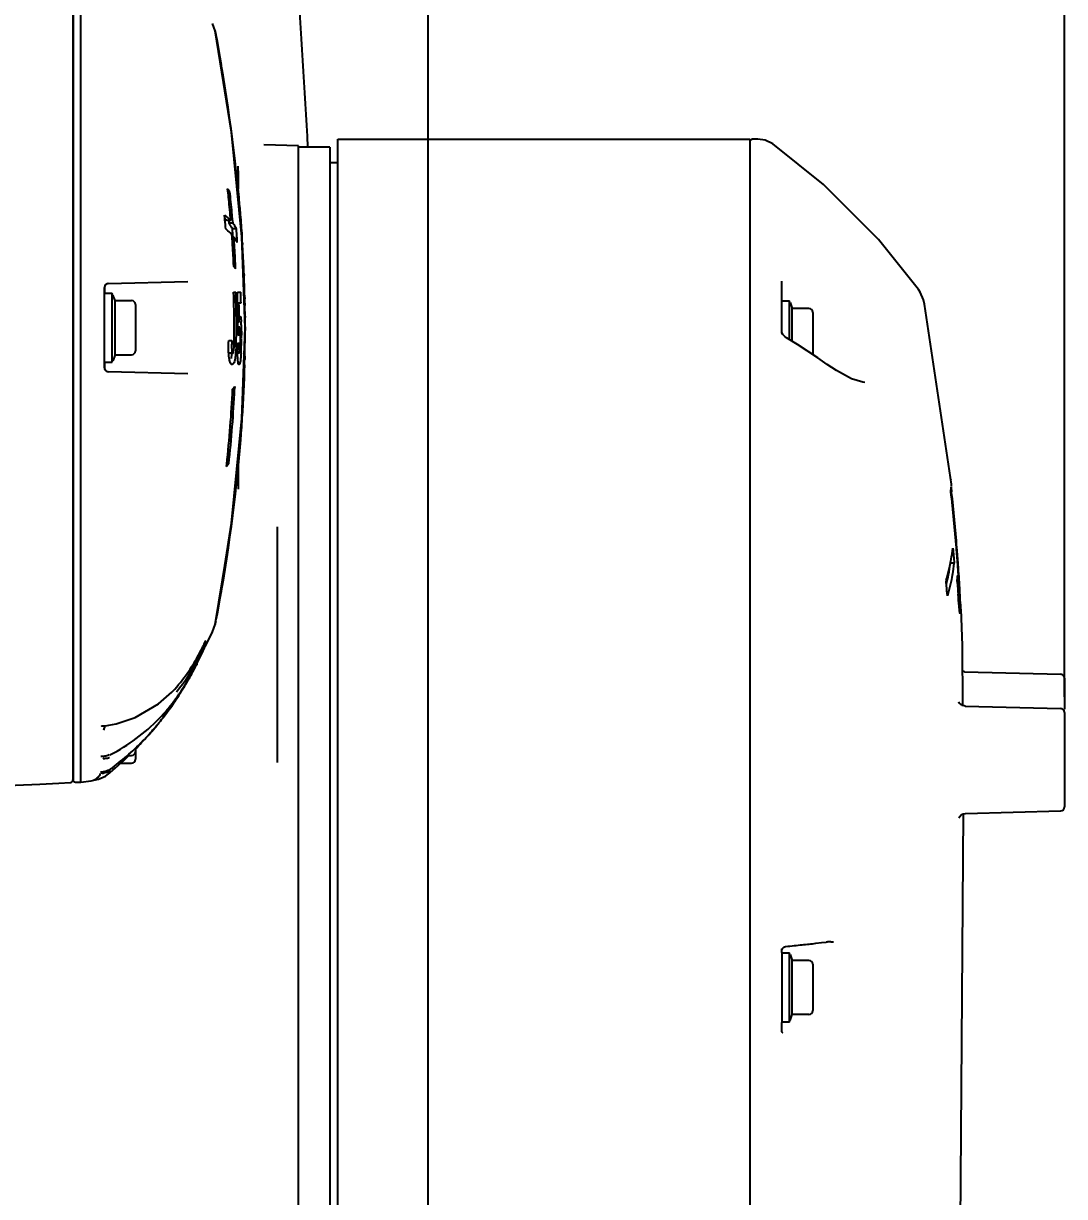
# Model space of a CAD drawing. Header units: millimetres. Extents: x 5828 to 6704, y 123 to 421.
# Drawn here: x 6506.25 to 6512.88, y 274.44 to 281.91 of the extents above; entities that cross this region are included whole.
import ezdxf

# ---------------------------------------------------------------- set-up
doc = ezdxf.new("R2010")
doc.units = ezdxf.units.MM
doc.linetypes.add('BANKLINE1', pattern=[5.5, 4, -1.5])
for name, color, linetype in [('00_COMPONENTS', 7, 'BANKLINE1'), ('DIM', 7, 'Continuous'), ('外形图', 7, 'Continuous')]:
    doc.layers.add(name, color=color, linetype=linetype)
doc.styles.add('微软雅黑', font='msyh.ttc', dxfattribs={"height": 2.1})
doc.dimstyles.new('尺寸标注_1_20比例', dxfattribs={"dimtxt": 2.1, "dimasz": 1.7, "dimexe": 0.5, "dimexo": 0.4, "dimgap": 0.5, "dimtad": 1, "dimdec": 1, "dimlfac": 20, "dimdsep": 46, "dimtxsty": '微软雅黑', "dimcen": 0.09, "dimadec": 0, "dimazin": 0, "dimtp": 0.01, "dimtm": 0.01, "dimtfac": 1, "dimtdec": 1, "dimtofl": 0, "dimtmove": 0, "dimatfit": 3, "dimfxl": 1, "dimtolj": 1, "dimarcsym": 0})

# ---------------------------------------------------------------- blocks, each defined once
blk = doc.blocks.new('*D1330')
at = {"layer": '00_COMPONENTS', "color": 0, "linetype": 'ByBlock', "lineweight": -2, "ltscale": 20}
for p, q in [((6493.716, 274.954), (6493.716, 294.2493)), ((6512.8807, 277.6191), (6512.8807, 294.2493)), ((6495.416, 293.7493), (6511.1807, 293.7493))]:
    blk.add_line(p, q, dxfattribs=at)
at = {"layer": '00_COMPONENTS', "color": 0}
for points in [[(6495.416, 294.0326), (6495.416, 293.466), (6493.716, 293.7493)], [(6511.1807, 293.466), (6511.1807, 294.0326), (6512.8807, 293.7493)]]:
    blk.add_solid(points, dxfattribs=at)
at = {"layer": 'Defpoints', "color": 0}
for p in [(6512.8807, 293.7493), (6512.8807, 277.2191), (6493.716, 274.554)]:
    blk.add_point(p, dxfattribs=at)
at = {"layer": '00_COMPONENTS', "color": 0, "insert": (6503.2983, 295.3346), "char_height": 2.1, "attachment_point": 5, "style": '微软雅黑'}
blk.add_mtext('\\A1;\\A1;384', dxfattribs=at)
blk = doc.blocks.new('*D1361')
at = {"layer": 'Defpoints', "color": 0}
for p in [(6502.9806, 290.1347), (6512.8807, 277.4691), (6502.9806, 276.4422)]:
    blk.add_point(p, dxfattribs=at)
at = {"layer": 'DIM', "color": 0, "linetype": 'ByBlock', "lineweight": -2, "ltscale": 20}
for p, q in [((6502.9806, 276.8422), (6502.9806, 290.6347)), ((6512.8807, 277.8691), (6512.8807, 290.6347)), ((6511.1807, 290.1347), (6504.6806, 290.1347))]:
    blk.add_line(p, q, dxfattribs=at)
at = {"layer": 'DIM', "color": 0}
for points in [[(6504.6806, 290.4181), (6504.6806, 289.8514), (6502.9806, 290.1347)], [(6511.1807, 289.8514), (6511.1807, 290.4181), (6512.8807, 290.1347)]]:
    blk.add_solid(points, dxfattribs=at)
at = {"layer": 'DIM', "color": 0, "insert": (6507.7208, 291.7254), "char_height": 2.1, "attachment_point": 5, "style": '微软雅黑'}
blk.add_mtext('\\A1;\\A1;198', dxfattribs=at)
blk = doc.blocks.new('*D1364')
at = {"layer": 'Defpoints', "color": 0}
for p in [(6502.9806, 286.152), (6502.9806, 279.9691), (6508.8306, 255.8438)]:
    blk.add_point(p, dxfattribs=at)
at = {"layer": 'DIM', "color": 0, "linetype": 'ByBlock', "lineweight": -2, "ltscale": 20}
for p, q in [((6502.9806, 280.3691), (6502.9806, 286.652)), ((6508.8306, 256.2438), (6508.8306, 286.652)), ((6501.2806, 286.152), (6499.5806, 286.152)), ((6508.8306, 286.152), (6502.9806, 286.152)), ((6510.5306, 286.152), (6512.2306, 286.152))]:
    blk.add_line(p, q, dxfattribs=at)
at = {"layer": 'DIM', "color": 0}
for points in [[(6501.2806, 285.8687), (6501.2806, 286.4353), (6502.9806, 286.152)], [(6510.5306, 286.4353), (6510.5306, 285.8687), (6508.8306, 286.152)]]:
    blk.add_solid(points, dxfattribs=at)
at = {"layer": 'DIM', "color": 0, "insert": (6505.9211, 287.725), "char_height": 2.1, "attachment_point": 5, "style": '微软雅黑'}
blk.add_mtext('\\A1;\\A1;117', dxfattribs=at)

msp = doc.modelspace()

# ---------------------------------------------------------------- linework, layer by layer
at = {"layer": '外形图', "linetype": 'Continuous'}
for p, q in [((6506.6204, 277.0765), (6506.6204, 282.8617)), ((6506.5704, 277.0912), (6506.5704, 282.847)), ((6506.5704, 282.8459), (6506.5704, 277.0924)), ((6507.4747, 281.8583), (6507.4587, 281.9054)), ((6507.5799, 281.2142), (6507.4747, 281.8586)), ((6507.4747, 281.8586), (6507.4747, 281.8584)), ((6507.4771, 281.8422), (6507.4784, 281.8346)), ((6507.4784, 281.8346), (6507.4787, 281.8332)), ((6507.4787, 281.8332), (6507.4868, 281.793)), ((6507.5793, 281.2142), (6507.4868, 281.793)), ((6507.4868, 281.793), (6507.5053, 281.6916)), ((6507.5053, 281.6916), (6507.5118, 281.655)), ((6507.5118, 281.655), (6507.5136, 281.6447)), ((6507.6454, 280.5475), (6507.5793, 281.2142)), ((6507.646, 280.5475), (6507.5799, 281.2142)), ((6508.2556, 272.269), (6508.2556, 281.1691)), ((6508.2556, 281.1691), (6510.8807, 281.1691)), ((6510.8807, 261.6781), (6510.8807, 281.1691)), ((6510.9283, 281.1691), (6510.8957, 281.1691)), ((6510.9758, 281.1622), (6510.9285, 281.1691)), ((6511.0237, 281.1386), (6510.9758, 281.1622)), ((6508.0056, 281.1263), (6507.7857, 281.1321)), ((6508.0056, 272.3118), (6508.0056, 281.1263)), ((6508.2056, 281.1191), (6508.0056, 281.1191)), ((6508.2056, 281.1191), (6508.2056, 272.319)), ((6507.6204, 280.8514), (6507.6204, 280.9962)), ((6508.2556, 281.0191), (6508.2056, 281.0191)), ((6507.6131, 280.9691), (6507.6197, 280.9691)), ((6507.6204, 280.9665), (6507.6197, 280.9691)), ((6507.6204, 280.9665), (6507.6204, 280.8514)), ((6507.556, 280.8379), (6507.5544, 280.8522)), ((6507.5684, 280.8365), (6507.5544, 280.8365)), ((6507.5745, 280.6503), (6507.5492, 280.6503)), ((6507.5611, 280.6491), (6507.5623, 280.6346)), ((6507.5875, 280.6346), (6507.5623, 280.6346)), ((6507.5861, 280.6513), (6507.5875, 280.6346)), ((6507.5827, 280.546), (6507.5815, 280.5616)), ((6507.5942, 280.546), (6507.5815, 280.546)), ((6507.61, 280.599), (6507.5848, 280.599)), ((6507.6658, 279.9691), (6507.6454, 280.5475)), ((6507.6663, 279.9691), (6507.646, 280.5475)), ((6507.6475, 280.5144), (6507.6482, 280.5019)), ((6507.6484, 280.4986), (6507.6475, 280.5132)), ((6507.6482, 280.5019), (6507.6485, 280.4984)), ((6506.7947, 280.2498), (6507.3007, 280.263)), ((6507.658, 280.3167), (6507.6586, 280.3007)), ((6511.0807, 280.1416), (6511.0807, 280.2647)), ((6506.7704, 280.2248), (6506.7704, 280.1891)), ((6506.7704, 279.7135), (6506.7704, 280.2248)), ((6506.7704, 279.7491), (6506.7704, 280.1891)), ((6506.7704, 280.1891), (6506.8204, 280.1891)), ((6506.8204, 279.7491), (6506.8204, 280.1891)), ((6506.8377, 280.1416), (6506.824, 280.1792)), ((6507.592, 280.1941), (6507.6056, 280.1941)), ((6507.6167, 280.1941), (6507.6376, 280.1941)), ((6506.8377, 279.7966), (6506.8377, 280.1416)), ((6506.8377, 280.1416), (6506.9429, 280.1416)), ((6506.9679, 280.1166), (6506.9679, 279.8216)), ((6507.6396, 280.1245), (6507.6184, 280.1245)), ((6507.6632, 280.1622), (6507.6634, 280.1522)), ((6507.664, 280.1254), (6507.6643, 280.1103)), ((6511.0807, 279.9654), (6511.0807, 280.1416)), ((6511.0807, 280.1391), (6511.1307, 280.1391)), ((6511.1307, 279.8935), (6511.1307, 280.1391)), ((6511.1343, 280.1292), (6511.148, 280.0916)), ((6512.1605, 278.9736), (6511.9898, 280.1191)), ((6507.6275, 280.0424), (6507.6275, 280.0334)), ((6507.6653, 280.0345), (6507.6652, 280.0434)), ((6507.6653, 280.0432), (6507.6654, 280.0342)), ((6511.148, 279.8828), (6511.148, 280.0916)), ((6511.2532, 280.0916), (6511.148, 280.0916)), ((6511.2782, 280.0666), (6511.2782, 279.7983)), ((6507.6275, 280.0045), (6507.6195, 280.0045)), ((6507.6325, 279.9732), (6507.6195, 279.9732)), ((6507.6195, 279.9691), (6507.6195, 279.9732)), ((6507.6297, 279.961), (6507.6289, 279.95)), ((6507.63, 279.9641), (6507.6297, 279.961)), ((6507.6312, 279.9714), (6507.6307, 279.9691)), ((6507.633, 279.9727), (6507.6325, 279.9732)), ((6507.6346, 279.9649), (6507.634, 279.9691)), ((6507.6454, 279.3908), (6507.6658, 279.9691)), ((6507.646, 279.3908), (6507.6663, 279.9691)), ((6507.6656, 279.9691), (6507.6655, 279.9511)), ((6507.6656, 279.9691), (6507.6656, 279.9743)), ((6507.6657, 279.9736), (6507.6657, 279.9691)), ((6507.6663, 279.9691), (6507.6657, 279.9691)), ((6511.0807, 279.9416), (6511.0807, 279.9654)), ((6507.5607, 279.8732), (6507.561, 279.8873)), ((6507.561, 279.8873), (6507.5806, 279.8873)), ((6507.5806, 279.8873), (6507.5802, 279.8713)), ((6507.6174, 279.8698), (6507.627, 279.8698)), ((6507.6276, 279.9224), (6507.619, 279.9224)), ((6507.627, 279.8698), (6507.6268, 279.8515)), ((6507.6363, 279.8967), (6507.6365, 279.9179)), ((6511.0813, 279.9384), (6511.0807, 279.9416)), ((6511.1804, 279.8627), (6511.112, 279.9051)), ((6506.8377, 279.7966), (6506.824, 279.759)), ((6506.8377, 279.7966), (6506.9429, 279.7966)), ((6507.586, 279.8071), (6507.5605, 279.8071)), ((6507.6301, 279.8071), (6507.6175, 279.8071)), ((6507.627, 279.8355), (6507.6273, 279.832)), ((6507.6273, 279.832), (6507.6277, 279.8282)), ((6511.3096, 279.7776), (6511.1804, 279.8627)), ((6506.7704, 279.7491), (6506.7704, 279.7135)), ((6506.7704, 279.7491), (6506.8204, 279.7491)), ((6507.6631, 279.7738), (6507.663, 279.7674)), ((6507.6635, 279.7878), (6507.6631, 279.7738)), ((6511.3698, 279.7354), (6511.3096, 279.7776)), ((6511.4289, 279.6957), (6511.3698, 279.7354)), ((6507.3007, 279.6752), (6506.7947, 279.6885)), ((6507.5995, 279.5941), (6507.5988, 279.5778)), ((6507.6574, 279.609), (6507.6571, 279.6021)), ((6507.6485, 279.4409), (6507.6481, 279.4338)), ((6507.5793, 278.724), (6507.6454, 279.3908)), ((6507.5799, 278.724), (6507.646, 279.3908)), ((6507.562, 279.1017), (6507.5467, 279.1017)), ((6507.5467, 279.0861), (6507.5483, 279.1005)), ((6507.6204, 279.0868), (6507.6204, 278.9717)), ((6507.6204, 279.0868), (6507.6204, 278.942)), ((6512.1605, 278.9736), (6512.1591, 278.9856)), ((6512.1622, 278.9577), (6512.1605, 278.9734)), ((6507.6131, 278.9691), (6507.6197, 278.9691)), ((6507.6197, 278.9691), (6507.6204, 278.9717)), ((6512.1586, 278.9543), (6512.1619, 278.9246)), ((6507.4868, 278.1453), (6507.5793, 278.724)), ((6507.553, 278.5592), (6507.5799, 278.724)), ((6507.8704, 278.7014), (6507.8704, 277.2014)), ((6507.4746, 278.0796), (6507.5445, 278.5072)), ((6512.1793, 278.4691), (6512.1539, 278.4691)), ((6512.2, 278.3831), (6512.2009, 278.3904)), ((6512.2009, 278.3904), (6512.2012, 278.393)), ((6512.2012, 278.393), (6512.203, 278.3666)), ((6512.1989, 278.3405), (6512.1972, 278.3636)), ((6507.5053, 278.2466), (6507.4868, 278.1453)), ((6507.507, 278.2559), (6507.5053, 278.2466)), ((6507.5136, 278.2936), (6507.507, 278.2559)), ((6512.2037, 278.273), (6512.2109, 278.273)), ((6512.2109, 278.273), (6512.2112, 278.2744)), ((6512.2179, 278.1546), (6512.2166, 278.1486)), ((6512.2317, 277.9465), (6512.222, 278.1777)), ((6507.4589, 278.0331), (6507.4748, 278.0806)), ((6507.4748, 278.0805), (6507.4747, 278.0796)), ((6507.4754, 278.0837), (6507.4748, 278.0805)), ((6507.4236, 277.964), (6507.4587, 278.0326)), ((6507.4589, 278.033), (6507.4586, 278.0325)), ((6507.3914, 277.8977), (6507.4068, 277.9308)), ((6507.4042, 277.9549), (6507.4131, 277.9736)), ((6507.4058, 277.9287), (6507.4072, 277.9316)), ((6507.4072, 277.9316), (6507.4112, 277.9396)), ((6507.4112, 277.9396), (6507.4236, 277.964)), ((6512.2344, 277.5605), (6512.2317, 277.9465)), ((6507.3666, 277.8458), (6507.3771, 277.8675)), ((6507.3771, 277.8675), (6507.3836, 277.8813)), ((6507.3799, 277.9062), (6507.3849, 277.9159)), ((6507.3836, 277.8813), (6507.3914, 277.8977)), ((6507.3311, 277.7761), (6507.3358, 277.7849)), ((6507.3358, 277.7849), (6507.34, 277.7929)), ((6507.34, 277.7929), (6507.3446, 277.802)), ((6507.3446, 277.802), (6507.3491, 277.8108)), ((6507.3491, 277.8108), (6507.3549, 277.8222)), ((6507.3549, 277.8222), (6507.3608, 277.8342)), ((6507.3565, 277.8274), (6507.3581, 277.8306)), ((6507.3608, 277.8342), (6507.3666, 277.8458)), ((6512.2441, 277.7787), (6512.2329, 277.782)), ((6512.2441, 277.7787), (6512.8563, 277.7626)), ((6507.2862, 277.6985), (6507.3026, 277.7264)), ((6507.2894, 277.7014), (6507.2943, 277.7097)), ((6507.2943, 277.7097), (6507.2992, 277.7183)), ((6507.2992, 277.7183), (6507.3041, 277.7269)), ((6507.3041, 277.7269), (6507.3089, 277.7353)), ((6507.3089, 277.7353), (6507.3133, 277.7431)), ((6507.3133, 277.7431), (6507.3197, 277.7548)), ((6507.3197, 277.7548), (6507.3257, 277.7659)), ((6507.3257, 277.7659), (6507.3311, 277.7761)), ((6512.8807, 277.7375), (6512.8807, 277.5401)), ((6507.2431, 277.6266), (6507.2488, 277.6354)), ((6507.2488, 277.6354), (6507.2539, 277.6434)), ((6507.2539, 277.6434), (6507.261, 277.6547)), ((6507.2544, 277.6466), (6507.2609, 277.6569)), ((6507.2609, 277.6569), (6507.2669, 277.6666)), ((6507.261, 277.6547), (6507.27, 277.6692)), ((6507.2669, 277.6666), (6507.2724, 277.6756)), ((6507.27, 277.6692), (6507.2751, 277.6776)), ((6507.2724, 277.6756), (6507.2798, 277.6878)), ((6507.2751, 277.6776), (6507.2801, 277.6858)), ((6507.2798, 277.6878), (6507.2845, 277.6957)), ((6507.2801, 277.6858), (6507.2848, 277.6937)), ((6507.2848, 277.6937), (6507.2894, 277.7014)), ((6507.1908, 277.55), (6507.1984, 277.5607)), ((6507.1984, 277.5607), (6507.2056, 277.5709)), ((6507.2056, 277.5709), (6507.2124, 277.5807)), ((6507.2124, 277.5807), (6507.2186, 277.5898)), ((6507.2186, 277.5898), (6507.2243, 277.5982)), ((6507.2243, 277.5982), (6507.2296, 277.6061)), ((6507.2296, 277.6061), (6507.2367, 277.6168)), ((6507.2369, 277.6222), (6507.2353, 277.62)), ((6507.2367, 277.6168), (6507.2431, 277.6266)), ((6512.2488, 277.5606), (6512.8563, 277.5447)), ((6507.1461, 277.49), (6507.157, 277.5042)), ((6507.157, 277.5042), (6507.1659, 277.5161)), ((6507.1659, 277.5161), (6507.1746, 277.5277)), ((6507.1746, 277.5277), (6507.1829, 277.539)), ((6507.1829, 277.539), (6507.1908, 277.55)), ((6512.8807, 277.5196), (6512.8807, 276.9185)), ((6506.7609, 277.4347), (6506.7675, 277.4355)), ((6506.7661, 277.4068), (6506.7704, 277.4222)), ((6506.7675, 277.4356), (6506.7867, 277.4376)), ((6506.7704, 277.4356), (6506.7704, 277.4222)), ((6506.7867, 277.4376), (6506.7976, 277.4389)), ((6506.7976, 277.4389), (6506.8443, 277.4478)), ((6507.0072, 277.3282), (6507.0175, 277.3392)), ((6507.0175, 277.3392), (6507.0278, 277.3503)), ((6507.0278, 277.3503), (6507.0381, 277.3615)), ((6507.0381, 277.3615), (6507.0483, 277.3729)), ((6507.0483, 277.3729), (6507.0585, 277.3843)), ((6507.0653, 277.392), (6507.0502, 277.375)), ((6507.0585, 277.3843), (6507.0653, 277.392)), ((6507.0718, 277.3994), (6507.0653, 277.392)), ((6506.5704, 277.2442), (6506.5704, 277.3007)), ((6506.9679, 277.2875), (6506.9757, 277.2955)), ((6506.9679, 277.2933), (6506.9679, 277.2216)), ((6506.9757, 277.2955), (6506.9863, 277.3063)), ((6506.9863, 277.3063), (6506.9968, 277.3172)), ((6506.9968, 277.3172), (6507.0072, 277.3282)), ((6506.7464, 277.2407), (6506.7511, 277.2411)), ((6506.7511, 277.2411), (6506.7538, 277.2413)), ((6506.764, 277.2258), (6506.7629, 277.2263)), ((6506.8394, 277.1651), (6506.8578, 277.1819)), ((6506.8578, 277.1819), (6506.8757, 277.1983)), ((6506.8738, 277.1966), (6506.9429, 277.1966)), ((6506.8931, 277.2146), (6506.9046, 277.2254)), ((6506.9046, 277.2254), (6506.9158, 277.2362)), ((6506.9158, 277.2362), (6506.9266, 277.2466)), ((6506.9172, 277.2466), (6506.9429, 277.2466)), ((6506.7334, 277.095), (6506.7773, 277.1142)), ((6506.7446, 277.1408), (6506.746, 277.141)), ((6506.746, 277.141), (6506.7477, 277.1411)), ((6506.7773, 277.1142), (6506.8052, 277.1345)), ((6506.8051, 277.1345), (6506.8267, 277.1536)), ((6506.8267, 277.1536), (6506.8394, 277.1651)), ((6506.5854, 277.0762), (6506.6204, 277.0762)), ((6506.6203, 277.0762), (6506.6204, 277.0765)), ((6506.6204, 277.0762), (6506.6852, 277.0842)), ((6506.6852, 277.0842), (6506.7314, 277.0944)), ((6506.7314, 277.0944), (6506.7334, 277.095)), ((6512.2508, 276.8776), (6512.8563, 276.8935)), ((6512.149, 264.7828), (6512.2371, 276.8777)), ((6511.0807, 275.9915), (6511.0807, 276.0161)), ((6511.0807, 275.9915), (6511.0807, 275.5467)), ((6511.0807, 275.9891), (6511.1307, 275.9891)), ((6511.0989, 276.0286), (6511.1048, 276.0301)), ((6511.1307, 275.5491), (6511.1307, 275.9891)), ((6511.2977, 276.0504), (6511.3335, 276.0544)), ((6511.3335, 276.0544), (6511.3647, 276.0579)), ((6511.3939, 276.06), (6511.4112, 276.0602)), ((6511.1343, 275.9792), (6511.148, 275.9416)), ((6511.148, 275.5966), (6511.148, 275.9416)), ((6511.2532, 275.9416), (6511.148, 275.9416)), ((6511.2782, 275.9166), (6511.2782, 275.6216)), ((6511.1307, 275.5491), (6511.0807, 275.5491)), ((6511.0807, 275.4958), (6511.0807, 275.5467)), ((6511.1343, 275.5589), (6511.148, 275.5966)), ((6511.2532, 275.5966), (6511.148, 275.5966))]:
    msp.add_line(p, q, dxfattribs=at)
for points in [[(6511.9508, 280.2113), (6511.6974, 280.53), (6511.3476, 280.8805), (6511.0236, 281.1387)], [(6511.9897, 280.1192), (6511.9831, 280.1463), (6511.9609, 280.1959), (6511.9508, 280.2113)], [(6507.6307, 279.9691), (6507.6303, 279.9669), (6507.63, 279.9641)], [(6507.6325, 279.9732), (6507.6318, 279.9728), (6507.6312, 279.9714)], [(6507.6355, 279.9521), (6507.6351, 279.9592), (6507.6346, 279.9649)], [(6511.1121, 279.9051), (6511.1, 279.9139), (6511.0888, 279.9255), (6511.0822, 279.9361), (6511.0813, 279.9384)], [(6511.6099, 279.6206), (6511.5979, 279.6217), (6511.5246, 279.6441), (6511.4289, 279.6957)], [(6507.5136, 278.2936), (6507.513, 278.2902), (6507.5123, 278.2868), (6507.5115, 278.2834)], [(6507.3849, 277.9159), (6507.3896, 277.925), (6507.3938, 277.9335), (6507.3976, 277.9413), (6507.4042, 277.9549)], [(6507.4131, 277.9736), (6507.4145, 277.9764), (6507.4155, 277.9785), (6507.4156, 277.9787)], [(6507.1985, 277.6482), (6507.2048, 277.6547), (6507.2177, 277.6685), (6507.2302, 277.6825), (6507.2424, 277.6967), (6507.2541, 277.7109), (6507.2654, 277.7253), (6507.2763, 277.7396), (6507.2868, 277.7539), (6507.2969, 277.7681), (6507.3066, 277.7822), (6507.3159, 277.7961), (6507.3247, 277.8098), (6507.3331, 277.8233), (6507.341, 277.8364), (6507.3486, 277.8492), (6507.3557, 277.8616), (6507.3624, 277.8735), (6507.3686, 277.8849), (6507.3745, 277.8958), (6507.3799, 277.9062)], [(6506.8443, 277.4478), (6506.9649, 277.4884), (6507.115, 277.5743), (6507.1985, 277.6482)], [(6512.2488, 277.5606), (6512.2239, 277.5683), (6512.2107, 277.5814), (6512.2075, 277.5873)], [(6506.7547, 277.434), (6506.7532, 277.4334), (6506.7546, 277.4337), (6506.7609, 277.4347)], [(6506.8036, 277.251), (6506.8129, 277.2545), (6506.8217, 277.2583), (6506.83, 277.2626)], [(6506.8757, 277.1983), (6506.8816, 277.2038), (6506.8931, 277.2146)], [(6506.8093, 277.16), (6506.8133, 277.1625), (6506.8172, 277.1651), (6506.821, 277.1679)], [(6505.4631, 277.0347), (6505.7504, 277.0427), (6506.0105, 277.0505), (6506.2049, 277.0572), (6506.3594, 277.0634), (6506.4795, 277.0695), (6506.5544, 277.0748)], [(6512.2081, 276.8486), (6512.2082, 276.8488), (6512.2119, 276.856), (6512.2253, 276.8696), (6512.2508, 276.8776)], [(6511.0807, 276.0029), (6511.082, 276.011), (6511.0852, 276.0176), (6511.0892, 276.0224), (6511.0937, 276.026), (6511.0989, 276.0286)]]:
    msp.add_lwpolyline(points, dxfattribs=at)
for centre, radius, start, end in [((6443.157, 277.6327), 65.0021, 3.074585, 4.045998), ((6497.0906, 279.8378), 10.5785, 3.8632, 9.83471), ((6510.8957, 281.1541), 0.015, 90, 150), ((6506.8957, 280.8582), 0.726, 7.48154, 8.78829), ((6507.3817, 280.6836), 0.2414, 39.30448, 44.28241), ((6507.1278, 280.8817), 0.4926, 357.96483, 2.07255), ((6499.6428, 279.9645), 7.9613, 5.9222, 6.29864), ((6499.8149, 279.9823), 7.7882, 5.42521, 5.92275), ((6499.253, 279.9494), 8.3626, 5.16995, 6.08973), ((6500.0315, 280.0028), 7.5706, 4.90618, 5.42543), ((6499.5751, 279.979), 8.0391, 4.797, 5.1666), ((6501.338, 280.077), 6.2262, 5.34058, 5.61184), ((6501.4473, 280.0871), 6.1165, 4.7839, 5.34149), ((6507.3736, 280.4887), 0.2386, 42.60767, 46.65874), ((6507.3801, 280.4948), 0.2297, 33.88077, 37.49734), ((6507.3763, 280.4922), 0.2343, 32.25691, 33.88582), ((6507.3721, 280.4896), 0.2392, 30.49394, 32.25513), ((6507.398, 280.4903), 0.2382, 33.79849, 37.2992), ((6507.389, 280.4845), 0.2489, 27.40763, 33.76537), ((6507.4023, 280.4031), 0.2393, 41.50086, 45.49664), ((6507.363, 280.4843), 0.2497, 27.34606, 30.48264), ((6500.6204, 280.0492), 6.98, 3.66324, 4.08124), ((6499.1061, 279.9686), 8.5022, 3.89393, 4.25223), ((6500.3631, 280.0377), 7.249, 2.95341, 4.02122), ((6507.4039, 280.4048), 0.2369, 33.10641, 36.58639), ((6499.1408, 279.9678), 8.4927, 3.86195, 4.26253), ((6497.7433, 279.8856), 9.9241, 3.63245, 3.85034), ((6497.735, 279.8857), 9.9323, 3.62227, 3.838), ((6500.9806, 280.0715), 6.6191, 2.49576, 3.67002), ((6507.3943, 280.3987), 0.2484, 26.73798, 33.07182), ((6499.3363, 279.9811), 8.2967, 3.65768, 3.86119), ((6498.4586, 279.927), 9.2075, 1.67156, 3.5591), ((6497.9194, 279.8967), 9.7477, 3.41986, 3.53904), ((6498.2289, 279.9143), 9.4376, 2.44374, 3.42544), ((6500.7784, 280.0597), 6.833, 2.3857, 2.94847), ((6507.4176, 280.2105), 0.2306, 39.38443, 40.32538), ((6507.418, 280.2108), 0.2301, 35.39632, 39.3843), ((6506.7954, 280.2248), 0.025, 91.5, 180), ((6506.7954, 280.2248), 0.025, 91.5, 121.4937), ((6498.8857, 279.9422), 8.7803, 1.6589, 2.34048), ((6506.8099, 280.1741), 0.015, 20, 45.55634), ((6502.1733, 279.966), 5.4234, 0.03238, 2.41014), ((6501.8497, 279.9658), 5.7604, 0.0332, 2.27179), ((6501.346, 280.0017), 6.2736, 1.12233, 1.75789), ((6498.2062, 279.8741), 9.4369, 1.80183, 1.94337), ((6504.5458, 280.0735), 3.0942, 1.37201, 1.8016), ((6499.3284, 279.9554), 8.3373, 1.17074, 1.65101), ((6499.2778, 279.9539), 8.388, 1.42242, 1.65595), ((6506.9429, 280.1166), 0.025, 0, 90), ((6501.5626, 280.0058), 6.057, 0.34631, 1.12305), ((6501.3467, 280.0207), 6.2808, 0.1984, 0.94745), ((6505.7854, 280.1032), 1.8542, 0.6584, 1.37177), ((6499.4618, 279.9585), 8.2039, 1.1657, 1.35274), ((6499.7576, 279.964), 7.908, 0.57552, 1.17194), ((6499.7622, 279.964), 7.9035, 0.57466, 1.06098), ((6511.1202, 280.1241), 0.015, 20, 45.55634), ((6501.7234, 280.007), 5.8962, 359.9759, 0.34437), ((6501.555, 280.0216), 6.0725, 359.83908, 0.11165), ((6500.141, 279.968), 7.5246, 0.28704, 0.50612), ((6500.1363, 279.9677), 7.5293, 0.28453, 0.50557), ((6511.2532, 280.0666), 0.025, 0, 90), ((6502.2982, 279.9711), 5.2985, 359.61621, 359.97859), ((6505.1064, 279.952), 2.5036, 359.2432, 359.81934), ((6500.1564, 279.9676), 7.4536, 359.819, 0.01151), ((6501.8105, 280.007), 5.8092, 359.66665, 359.97574), ((6508.6608, 279.889), 1.0337, 176.61483, 177.33921), ((6506.995, 279.963), 0.6469, 3.81766, 4.00997), ((6506.9087, 279.9573), 0.7334, 3.41574, 3.81327), ((6506.6851, 279.9446), 0.9573, 2.13301, 3.37534), ((6506.4629, 279.9357), 1.1797, 1.84182, 2.16746), ((6506.3979, 279.9335), 1.2447, 1.63798, 1.84306), ((6505.7302, 279.9121), 1.9127, 1.06547, 1.70814), ((6500.1757, 279.9699), 7.4899, 359.43344, 359.85625), ((6500.177, 279.9701), 7.4886, 359.43346, 359.85909), ((6500.3295, 279.969), 7.3361, 0.04137, 0.28716), ((6500.3751, 279.9689), 7.2905, 0.03705, 0.28472), ((6500.4601, 279.9692), 7.2055, 359.86082, 359.99953), ((6502.213, 279.9719), 5.3837, 358.89257, 359.25413), ((6502.2571, 279.9714), 5.3396, 359.25414, 359.6162), ((6506.1178, 279.9117), 1.4919, 357.48383, 359.03286), ((6506.1084, 279.9387), 1.5016, 358.27801, 359.2435), ((6505.7825, 279.9187), 1.8272, 358.9899, 359.21231), ((6509.9053, 279.8349), 2.2881, 179.12747, 180.13793), ((6510.5153, 279.8023), 2.8902, 177.32888, 177.61775), ((6507.0222, 279.8799), 0.6137, 357.16598, 359.27062), ((6505.4506, 279.9198), 2.192, 358.19207, 359.39594), ((6507.088, 279.9285), 0.5547, 357.07437, 359.35914), ((6499.779, 279.974), 7.8866, 358.95473, 359.43353), ((6499.9217, 279.9722), 7.7439, 359.23085, 359.43469), ((6506.9429, 279.8216), 0.025, 270, 0), ((6507.3569, 279.855), 0.2384, 354.95954, 358.83402), ((6508.9739, 279.8333), 1.3567, 180.16425, 181.12818), ((6506.8311, 279.8889), 0.805, 355.87482, 357.19801), ((6506.4864, 279.8782), 1.1554, 356.41418, 356.6949), ((6506.1166, 279.8982), 1.5257, 356.74716, 358.21484), ((6499.3774, 279.9818), 8.2883, 358.52056, 358.78514), ((6499.4742, 279.9795), 8.1915, 358.65843, 358.78883), ((6499.5496, 279.9781), 8.1161, 358.78546, 358.95497), ((6499.5525, 279.9779), 8.1132, 358.78875, 358.95644), ((6499.7283, 279.9749), 7.9373, 358.95457, 359.23056), ((6506.8099, 279.7641), 0.015, 314.44366, 340), ((6498.7984, 279.9991), 8.8677, 357.47859, 358.27616), ((6499.1823, 279.9868), 8.4834, 358.28759, 358.5207), ((6499.2025, 279.9864), 8.4633, 358.27979, 358.51692), ((6506.7954, 279.7135), 0.025, 180, 268.5), ((6506.7954, 279.7135), 0.025, 180, 208.96598), ((6500.6535, 279.8867), 6.9395, 353.49484, 357.45451), ((6500.1741, 279.9126), 7.4322, 353.73647, 357.41835), ((6507.4169, 279.737), 0.2319, 316.87782, 320.30396), ((6507.4184, 279.7357), 0.2299, 320.30779, 321.98155), ((6498.1535, 280.0279), 9.5132, 356.46271, 357.4345), ((6507.3793, 279.2657), 0.2455, 312.98332, 318.09571), ((6507.1255, 279.0565), 0.4949, 0.00852, 2.53665), ((6507.1278, 279.0566), 0.4926, 357.92744, 359.9957), ((6506.8957, 279.08), 0.726, 351.21171, 352.51846), ((6511.5831, 278.9589), 0.5756, 356.54107, 359.54071), ((6499.5328, 277.5146), 12.7032, 4.75397, 6.3709), ((6499.5656, 277.5459), 12.6716, 4.62519, 6.24633), ((6510.8805, 278.7357), 1.3011, 349.30382, 352.49155), ((6499.3994, 277.503), 12.8372, 4.28307, 4.75585), ((6499.4372, 277.5351), 12.8004, 4.15275, 4.6272), ((6510.8266, 278.6437), 1.3388, 349.3691, 352.50553), ((6510.7617, 278.7582), 1.422, 346.45818, 349.3013), ((6510.8835, 278.6399), 1.307, 349.30678, 352.49224), ((6499.3696, 277.5008), 12.867, 3.98611, 4.28314), ((6503.137, 277.8031), 9.0909, 3.65818, 4.15658), ((6510.6052, 278.796), 1.583, 343.96327, 346.45676), ((6510.7441, 278.6591), 1.4226, 346.78734, 349.37296), ((6511.5758, 278.4616), 0.6291, 351.03407, 352.83559), ((6504.5606, 277.8929), 7.6645, 3.1317, 3.66707), ((6508.447, 277.9751), 3.6994, 5.4485, 5.95108), ((6502.8718, 277.4514), 9.2991, 5.00083, 5.39857), ((6537.5275, 280.1117), 25.3905, 184.00013, 184.15531), ((6527.9566, 279.4345), 15.7898, 183.87803, 184.00822), ((6506.996, 278.0246), 5.2255, 2.50401, 3.14944), ((6509.3312, 278.1258), 2.8881, 1.64005, 2.52073), ((6506.0479, 278.5085), 1.468, 336.2501, 337.82392), ((6505.8688, 278.5532), 1.6553, 331.26396, 332.20475), ((6505.9452, 278.5107), 1.5679, 328.05217, 331.28477), ((6506.011, 278.4808), 1.4955, 328.15322, 331.31042), ((6512.8557, 277.7376), 0.025, 0, 88.5), ((6506.0421, 278.4505), 1.4538, 325.27074, 328.04333), ((6506.1219, 278.4121), 1.365, 324.94944, 328.14436), ((6505.5169, 278.7361), 2.0515, 327.94603, 329.13637), ((6506.1268, 278.3914), 1.3506, 321.08321, 325.16857), ((6506.2128, 278.3473), 1.2534, 320.67161, 323.42516), ((6506.1797, 278.372), 1.2947, 323.41983, 324.59526), ((6506.1675, 278.3807), 1.3097, 324.59333, 324.92882), ((6505.7079, 278.6037), 1.819, 321.62066, 322.24568), ((6506.2512, 278.3155), 1.2036, 317.26427, 319.43889), ((6506.184, 278.3457), 1.2774, 318.49396, 321.06428), ((6506.2362, 278.3283), 1.2232, 319.43887, 320.66544), ((6512.8557, 277.5197), 0.025, 0, 88.5), ((6505.7251, 278.5898), 1.7969, 318.50068, 321.62682), ((6505.6268, 278.6515), 1.9119, 319.09099, 321.00361), ((6505.7896, 278.5319), 1.7102, 309.32325, 318.52269), ((6506.9429, 277.2716), 0.025, 270, 0), ((6506.7554, 277.2242), 0.015, 58.99934, 73.23392), ((6506.7574, 277.2401), 0.00907, 339.88565, 0.06894), ((6506.7403, 277.4046), 0.1823, 284.54846, 287.59096), ((6506.7383, 277.4116), 0.1895, 287.53301, 290.10214), ((6505.8095, 278.5097), 1.6804, 307.01056, 309.27785), ((6506.9429, 277.2216), 0.025, 270, 0), ((6506.7406, 277.2694), 0.137, 276.16289, 281.2767), ((6506.7412, 277.2734), 0.1322, 286.05324, 293.03124), ((6506.7448, 277.2504), 0.1176, 287.22413, 293.07998), ((6506.7414, 277.2585), 0.1263, 293.04945, 298.09119), ((6506.7403, 277.2758), 0.1349, 292.95356, 300.76942), ((6506.741, 277.2594), 0.1273, 298.07439, 302.65103), ((6506.5529, 277.0922), 0.0175, 274.84286, 0), ((6506.5854, 277.0912), 0.015, 180, 270), ((6512.8557, 276.9184), 0.025, 271.5, 0), ((6508.8069, 298.8205), 22.906, 275.75756, 275.89831), ((6508.8935, 297.982), 22.063, 275.89835, 276.03071), ((6509.0104, 296.8789), 20.9538, 276.02979, 276.2669), ((6511.4091, 275.6524), 0.4079, 94.77258, 96.24978), ((6511.4076, 275.6712), 0.3891, 92.01336, 94.78233), ((6511.1202, 275.9741), 0.015, 20, 45.55634), ((6511.2532, 275.9166), 0.025, 0, 90), ((6511.2532, 275.6216), 0.025, 270, 0), ((6511.1202, 275.5641), 0.015, 314.44366, 340)]:
    msp.add_arc(centre, radius, start, end, dxfattribs=at)
for points, knots in [([(6507.4747, 281.8584), (6507.4752, 281.8558), (6507.4759, 281.8504), (6507.4766, 281.8449), (6507.4771, 281.8422)], [0, 0, 0, 0, 0.488061, 1, 1, 1, 1]), ([(6507.6175, 280.8812), (6507.623, 280.8763), (6507.6171, 280.8561), (6507.6237, 280.8291), (6507.6268, 280.7717), (6507.6364, 280.6792), (6507.6419, 280.5981), (6507.645, 280.552)], [0, 0, 0, 0, 0.066915, 0.149679, 0.263929, 0.580416, 1, 1, 1, 1]), ([(6507.6305, 280.0334), (6507.6307, 280.0344), (6507.631, 280.0363), (6507.6314, 280.0381), (6507.6316, 280.0389)], [0, 0, 0, 0, 0.541269, 1, 1, 1, 1]), ([(6507.6316, 280.0389), (6507.6318, 280.0396), (6507.632, 280.0403), (6507.6325, 280.0415), (6507.6328, 280.0415)], [0, 0, 0, 0, 0.681505, 1, 1, 1, 1]), ([(6507.6328, 280.0415), (6507.6331, 280.0415), (6507.6336, 280.0401), (6507.6338, 280.0392), (6507.6339, 280.0384)], [0, 0, 0, 0, 0.274522, 1, 1, 1, 1]), ([(6507.6341, 280.0424), (6507.6358, 280.0424), (6507.6375, 280.0336), (6507.6383, 280.0288), (6507.6389, 280.0241)], [0, 0, 0, 0, 0.262146, 1, 1, 1, 1]), ([(6507.6389, 280.0241), (6507.6391, 280.0216), (6507.6396, 280.0163), (6507.64, 280.0111), (6507.6402, 280.0082)], [0, 0, 0, 0, 0.468325, 1, 1, 1, 1]), ([(6507.6361, 279.9366), (6507.636, 279.9382), (6507.6358, 279.9411), (6507.6355, 279.9441), (6507.6353, 279.9454)], [0, 0, 0, 0, 0.558653, 1, 1, 1, 1]), ([(6507.6426, 279.9477), (6507.6427, 279.9435), (6507.6428, 279.935), (6507.6427, 279.9266), (6507.6427, 279.9223)], [0, 0, 0, 0, 0.494798, 1, 1, 1, 1]), ([(6507.5802, 279.8713), (6507.5801, 279.8677), (6507.5799, 279.8605), (6507.5798, 279.8532), (6507.5797, 279.8496)], [0, 0, 0, 0, 0.498314, 1, 1, 1, 1]), ([(6507.6359, 279.8721), (6507.6359, 279.8756), (6507.6359, 279.8825), (6507.6357, 279.8895), (6507.6356, 279.8929)], [0, 0, 0, 0, 0.504449, 1, 1, 1, 1]), ([(6507.6365, 279.9179), (6507.6365, 279.9212), (6507.6364, 279.9274), (6507.6363, 279.9337), (6507.6361, 279.9366)], [0, 0, 0, 0, 0.531701, 1, 1, 1, 1]), ([(6507.5612, 279.8066), (6507.561, 279.8105), (6507.5607, 279.8184), (6507.5605, 279.8262), (6507.5605, 279.8302)], [0, 0, 0, 0, 0.494182, 1, 1, 1, 1]), ([(6507.5797, 279.8496), (6507.5797, 279.846), (6507.5798, 279.8391), (6507.5801, 279.8322), (6507.5804, 279.8289)], [0, 0, 0, 0, 0.517281, 1, 1, 1, 1]), ([(6507.5804, 279.8289), (6507.5806, 279.8261), (6507.5811, 279.821), (6507.582, 279.8159), (6507.5826, 279.8137)], [0, 0, 0, 0, 0.549675, 1, 1, 1, 1]), ([(6507.5826, 279.8137), (6507.583, 279.812), (6507.5835, 279.8099), (6507.5851, 279.8071), (6507.586, 279.8071)], [0, 0, 0, 0, 0.670725, 1, 1, 1, 1]), ([(6507.586, 279.8071), (6507.5869, 279.8071), (6507.5903, 279.8066), (6507.5906, 279.811), (6507.5909, 279.8131)], [0, 0, 0, 0, 0.29735, 1, 1, 1, 1]), ([(6507.5909, 279.8131), (6507.5912, 279.8144), (6507.5915, 279.8175), (6507.5917, 279.8205), (6507.5918, 279.8223)], [0, 0, 0, 0, 0.427444, 1, 1, 1, 1]), ([(6507.5928, 279.8213), (6507.5931, 279.8233), (6507.5937, 279.8275), (6507.5941, 279.8318), (6507.5943, 279.8341)], [0, 0, 0, 0, 0.47261, 1, 1, 1, 1]), ([(6507.5952, 279.8502), (6507.5953, 279.8528), (6507.5953, 279.8578), (6507.595, 279.8628), (6507.5949, 279.8652)], [0, 0, 0, 0, 0.51666, 1, 1, 1, 1]), ([(6507.6268, 279.8515), (6507.6268, 279.8487), (6507.6268, 279.8433), (6507.6269, 279.838), (6507.627, 279.8355)], [0, 0, 0, 0, 0.53262, 1, 1, 1, 1]), ([(6507.6274, 279.8221), (6507.6275, 279.8194), (6507.6278, 279.8149), (6507.6285, 279.8105), (6507.629, 279.8089)], [0, 0, 0, 0, 0.62701, 1, 1, 1, 1]), ([(6507.629, 279.8089), (6507.6291, 279.8084), (6507.6293, 279.8078), (6507.6299, 279.8071), (6507.6301, 279.8071)], [0, 0, 0, 0, 0.668521, 1, 1, 1, 1]), ([(6507.6315, 279.8088), (6507.6319, 279.8101), (6507.6325, 279.8137), (6507.6328, 279.8173), (6507.633, 279.8196)], [0, 0, 0, 0, 0.356042, 1, 1, 1, 1]), ([(6507.633, 279.8196), (6507.633, 279.8212), (6507.6332, 279.8249), (6507.6333, 279.8287), (6507.6333, 279.8307)], [0, 0, 0, 0, 0.448509, 1, 1, 1, 1]), ([(6507.6395, 279.806), (6507.6392, 279.8012), (6507.6386, 279.7922), (6507.6379, 279.7832), (6507.6375, 279.7789)], [0, 0, 0, 0, 0.524102, 1, 1, 1, 1]), ([(6507.6619, 279.7333), (6507.6585, 279.6197), (6507.6345, 279.1376), (6507.5769, 278.6572), (6507.5136, 278.2936)], [0, 0, 0, 0, 0.235327, 1, 1, 1, 1]), ([(6507.5701, 279.7489), (6507.5692, 279.7515), (6507.5674, 279.7574), (6507.566, 279.7634), (6507.5654, 279.7667)], [0, 0, 0, 0, 0.453847, 1, 1, 1, 1]), ([(6507.5828, 279.7344), (6507.5804, 279.7344), (6507.5741, 279.7385), (6507.5716, 279.7449), (6507.5701, 279.7489)], [0, 0, 0, 0, 0.357147, 1, 1, 1, 1]), ([(6507.6016, 279.7732), (6507.6005, 279.7669), (6507.598, 279.7541), (6507.5911, 279.7344), (6507.5828, 279.7344)], [0, 0, 0, 0, 0.433582, 1, 1, 1, 1]), ([(6507.6212, 279.75), (6507.6207, 279.7529), (6507.6199, 279.7593), (6507.6193, 279.7657), (6507.6191, 279.7692)], [0, 0, 0, 0, 0.449843, 1, 1, 1, 1]), ([(6507.6273, 279.7344), (6507.6257, 279.7344), (6507.6224, 279.7409), (6507.6218, 279.7459), (6507.6212, 279.75)], [0, 0, 0, 0, 0.272317, 1, 1, 1, 1]), ([(6507.6311, 279.7394), (6507.6306, 279.738), (6507.6299, 279.736), (6507.628, 279.7344), (6507.6273, 279.7344)], [0, 0, 0, 0, 0.653868, 1, 1, 1, 1]), ([(6507.6375, 279.7789), (6507.637, 279.7743), (6507.6355, 279.7611), (6507.6341, 279.7476), (6507.6311, 279.7394)], [0, 0, 0, 0, 0.344345, 1, 1, 1, 1]), ([(6507.6481, 279.4338), (6507.6448, 279.3814), (6507.6388, 279.2889), (6507.6283, 279.183), (6507.6245, 279.1174), (6507.6174, 279.0857), (6507.6232, 279.0634), (6507.6175, 279.057)], [0, 0, 0, 0, 0.416777, 0.733833, 0.848857, 0.932371, 1, 1, 1, 1]), ([(6512.1567, 279.0034), (6512.1564, 279.0034), (6512.1566, 279.0021), (6512.1565, 279.0016), (6512.1565, 279.0009)], [0, 0, 0, 0, 0.245178, 1, 1, 1, 1]), ([(6512.2055, 278.3308), (6512.2059, 278.3252), (6512.2066, 278.3146), (6512.2075, 278.304), (6512.2079, 278.299)], [0, 0, 0, 0, 0.528846, 1, 1, 1, 1]), ([(6512.2116, 278.1772), (6512.211, 278.1833), (6512.208, 278.2148), (6512.2056, 278.2464), (6512.2038, 278.2719)], [0, 0, 0, 0, 0.194033, 1, 1, 1, 1]), ([(6512.2079, 278.299), (6512.2082, 278.295), (6512.2089, 278.2883), (6512.2096, 278.2815), (6512.2099, 278.2787)], [0, 0, 0, 0, 0.578023, 1, 1, 1, 1]), ([(6512.2099, 278.2787), (6512.2101, 278.2776), (6512.2104, 278.2759), (6512.2106, 278.2742), (6512.2108, 278.2737)], [0, 0, 0, 0, 0.658474, 1, 1, 1, 1]), ([(6512.2112, 278.2744), (6512.2114, 278.2761), (6512.2119, 278.2824), (6512.2115, 278.2887), (6512.2113, 278.2933)], [0, 0, 0, 0, 0.275846, 1, 1, 1, 1]), ([(6512.2142, 278.1569), (6512.2138, 278.1598), (6512.2128, 278.1666), (6512.2121, 278.1733), (6512.2116, 278.1772)], [0, 0, 0, 0, 0.425412, 1, 1, 1, 1]), ([(6512.2166, 278.1486), (6512.2158, 278.1486), (6512.2153, 278.1527), (6512.2146, 278.1548), (6512.2142, 278.1569)], [0, 0, 0, 0, 0.256848, 1, 1, 1, 1]), ([(6512.2186, 278.1751), (6512.2186, 278.1711), (6512.2185, 278.1642), (6512.2182, 278.1574), (6512.2179, 278.1546)], [0, 0, 0, 0, 0.587211, 1, 1, 1, 1]), ([(6512.2181, 278.2085), (6512.2183, 278.2022), (6512.2185, 278.1911), (6512.2186, 278.18), (6512.2186, 278.1751)], [0, 0, 0, 0, 0.560997, 1, 1, 1, 1]), ([(6507.4784, 278.1036), (6507.4778, 278.1001), (6507.4766, 278.0935), (6507.4758, 278.0868), (6507.4754, 278.0837)], [0, 0, 0, 0, 0.525093, 1, 1, 1, 1]), ([(6507.3916, 277.9172), (6507.3828, 277.8974), (6507.3386, 277.8027), (6507.2825, 277.7127), (6507.2287, 277.6496)], [0, 0, 0, 0, 0.207146, 1, 1, 1, 1]), ([(6507.3229, 277.7628), (6507.3271, 277.7705), (6507.3386, 277.7918), (6507.3496, 277.8135), (6507.3565, 277.8274)], [0, 0, 0, 0, 0.358257, 1, 1, 1, 1]), ([(6507.3581, 277.8306), (6507.3621, 277.828), (6507.3392, 277.8074), (6507.3395, 277.7934), (6507.3331, 277.7813)], [0, 0, 0, 0, 0.259096, 1, 1, 1, 1]), ([(6507.2779, 277.6837), (6507.2805, 277.688), (6507.2882, 277.701), (6507.2957, 277.714), (6507.3006, 277.7227)], [0, 0, 0, 0, 0.33608, 1, 1, 1, 1]), ([(6506.7527, 277.2412), (6506.7559, 277.2414), (6506.7627, 277.2417), (6506.7695, 277.2424), (6506.7732, 277.2429)], [0, 0, 0, 0, 0.462607, 1, 1, 1, 1]), ([(6506.7682, 277.2252), (6506.7674, 277.2252), (6506.766, 277.2253), (6506.7646, 277.2256), (6506.764, 277.2258)], [0, 0, 0, 0, 0.553679, 1, 1, 1, 1]), ([(6506.7665, 277.2401), (6506.7665, 277.2406), (6506.7664, 277.2415), (6506.7663, 277.2423), (6506.7661, 277.2428)], [0, 0, 0, 0, 0.485675, 1, 1, 1, 1]), ([(6506.7764, 277.226), (6506.7749, 277.2258), (6506.7722, 277.2254), (6506.7694, 277.2252), (6506.7682, 277.2252)], [0, 0, 0, 0, 0.539811, 1, 1, 1, 1]), ([(6506.7732, 277.2429), (6506.7756, 277.2433), (6506.7805, 277.2442), (6506.7853, 277.2456), (6506.7877, 277.2464)], [0, 0, 0, 0, 0.491466, 1, 1, 1, 1]), ([(6506.7861, 277.2282), (6506.7844, 277.2277), (6506.7812, 277.2269), (6506.778, 277.2263), (6506.7764, 277.226)], [0, 0, 0, 0, 0.517089, 1, 1, 1, 1]), ([(6506.7877, 277.2464), (6506.7898, 277.2471), (6506.7941, 277.2488), (6506.7981, 277.251), (6506.8001, 277.2522)], [0, 0, 0, 0, 0.493836, 1, 1, 1, 1]), ([(6506.7296, 277.108), (6506.7331, 277.1115), (6506.7393, 277.1191), (6506.7435, 277.128), (6506.7451, 277.1326)], [0, 0, 0, 0, 0.503721, 1, 1, 1, 1]), ([(6506.7469, 277.141), (6506.7495, 277.1412), (6506.7555, 277.1418), (6506.7615, 277.1426), (6506.7648, 277.1433)], [0, 0, 0, 0, 0.443142, 1, 1, 1, 1]), ([(6506.7553, 277.1332), (6506.7538, 277.1331), (6506.7511, 277.1328), (6506.7484, 277.1327), (6506.7472, 277.1326)], [0, 0, 0, 0, 0.538413, 1, 1, 1, 1]), ([(6506.7648, 277.1433), (6506.7669, 277.1437), (6506.7713, 277.1445), (6506.7756, 277.1457), (6506.7778, 277.1463)], [0, 0, 0, 0, 0.487911, 1, 1, 1, 1]), ([(6506.7796, 277.1381), (6506.7775, 277.1375), (6506.7735, 277.1364), (6506.7694, 277.1355), (6506.7674, 277.1351)], [0, 0, 0, 0, 0.50945, 1, 1, 1, 1]), ([(6511.0822, 275.4877), (6511.0817, 275.4889), (6511.0809, 275.4916), (6511.0807, 275.4944), (6511.0807, 275.4958)], [0, 0, 0, 0, 0.481125, 1, 1, 1, 1]), ([(6511.0881, 275.4794), (6511.0868, 275.4805), (6511.0845, 275.483), (6511.0828, 275.486), (6511.0822, 275.4877)], [0, 0, 0, 0, 0.490789, 1, 1, 1, 1])]:
    msp.add_open_spline(points, degree=3, knots=knots, dxfattribs=at)
for points in [[(6507.6155, 280.9527), (6507.6178, 280.935), (6507.6194, 280.9172), (6507.6201, 280.8994)], [(6507.5344, 280.6859), (6507.5489, 280.6754), (6507.5624, 280.6635), (6507.5745, 280.6503)], [(6507.57, 280.5737), (6507.5614, 280.5822), (6507.5521, 280.5901), (6507.5424, 280.5972)], [(6507.619, 279.9224), (6507.6192, 279.938), (6507.6195, 279.9536), (6507.6194, 279.9691)], [(6507.5605, 279.8302), (6507.5603, 279.8445), (6507.5604, 279.8589), (6507.5607, 279.8732)], [(6507.5654, 279.7667), (6507.5628, 279.7798), (6507.5618, 279.7932), (6507.5612, 279.8066)], [(6507.5803, 279.8049), (6507.5793, 279.7943), (6507.5781, 279.7837), (6507.5763, 279.7732)], [(6507.6055, 279.8047), (6507.6045, 279.7941), (6507.6034, 279.7836), (6507.6016, 279.7732)], [(6507.6082, 279.8462), (6507.6076, 279.8323), (6507.6068, 279.8185), (6507.6055, 279.8047)], [(6507.6191, 279.7692), (6507.6181, 279.7816), (6507.6177, 279.7941), (6507.6174, 279.8066)], [(6507.6201, 279.0388), (6507.6194, 279.021), (6507.6178, 279.0032), (6507.6155, 278.9855)], [(6512.1705, 278.5657), (6512.1735, 278.5335), (6512.1766, 278.5013), (6512.1791, 278.4691)], [(6512.1678, 278.3974), (6512.1592, 278.3518), (6512.1483, 278.3066), (6512.1355, 278.2621)], [(6507.4868, 278.1453), (6507.4846, 278.1335), (6507.4822, 278.1218), (6507.4798, 278.1101)], [(6506.83, 277.2626), (6506.9431, 277.3239), (6507.0479, 277.4043), (6507.1352, 277.4987)], [(6506.703, 277.0899), (6506.7127, 277.0945), (6506.722, 277.1004), (6506.7296, 277.108)]]:
    msp.add_open_spline(points, degree=3, dxfattribs=at)

# ---------------------------------------------------------------- dimensions: what is measured, and where the dimension line sits
at = {"layer": '00_COMPONENTS', "linetype": 'ByBlock', "ltscale": 20}
dim = msp.add_linear_dim(base=(6512.8807, 293.7493), p1=(6493.716, 274.554), p2=(6512.8807, 277.2191), text='\\A1;384', dimstyle='尺寸标注_1_20比例', dxfattribs=at)
dim.commit()
dim.dimension.update_dxf_attribs({"geometry": '*D1330', "text_midpoint": (6503.2983, 293.7493), "dimtype": 160})
at = {"layer": 'DIM', "linetype": 'ByBlock', "ltscale": 20}
for base, p1, p2, text, picture, middle in [((6502.9806, 290.1347), (6512.8807, 277.4691), (6502.9806, 276.4422), '\\A1;198', '*D1361', (6507.7208, 290.1347)), ((6502.9806, 286.152), (6508.8306, 255.8438), (6502.9806, 279.9691), '\\A1;117', '*D1364', (6505.9211, 286.152))]:
    dim = msp.add_linear_dim(base=base, p1=p1, p2=p2, text=text, dimstyle='尺寸标注_1_20比例', dxfattribs=at)
    dim.commit()
    dim.dimension.update_dxf_attribs({"geometry": picture, "text_midpoint": middle, "dimtype": 160})

doc.saveas('drawing.dxf')
